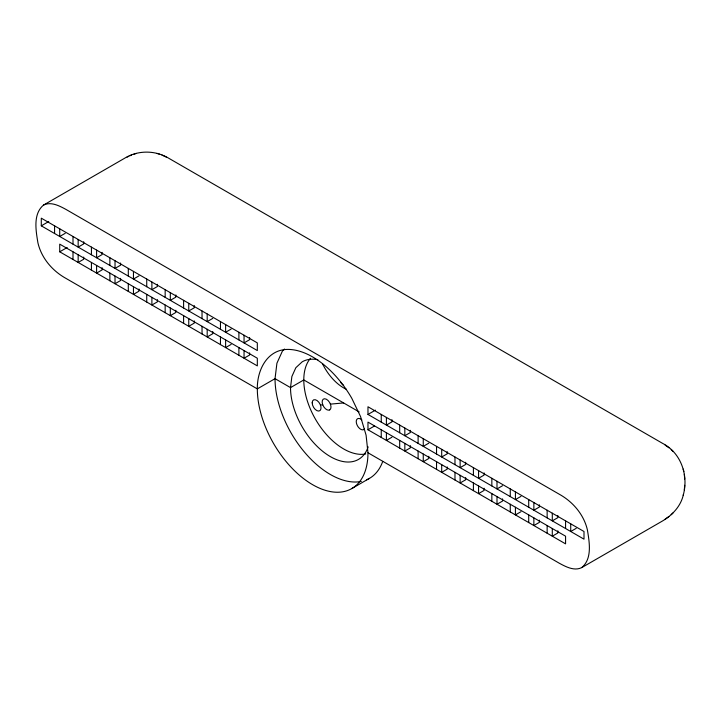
<?xml version="1.0" encoding="UTF-8"?>
<svg xmlns="http://www.w3.org/2000/svg" width="721" height="721" viewBox="0 0 721 721"><rect width="100%" height="100%" fill="white"/><g stroke="black" fill="none" stroke-linecap="round" stroke-linejoin="round"><path stroke-width="1.08" d="M683.22 495.237C688.753 475.752 681.183 452.833 662.545 443.343L169.093 158.449C155.511 150.076 137.864 149.941 124.282 158.449L43.521 205.079C32.833 214.029 35.924 230.666 37.916 242.815C41.439 258.1 52.381 270.844 65.926 278.378L257.325 388.889A78.238 45.171 60 0 0 312.653 484.71A78.238 45.171 60 0 0 367.971 452.77L559.37 563.272C565.976 566.841 574.322 571.302 581.775 567.589L662.545 520.959C672.441 515.1 680.975 506.007 683.418 494.48M684.301 489.992L684.707 485.296M671.17 514.713L673.017 512.919M284.561 349.045L282.443 351.01L276.918 363.222L275.034 378.669A78.238 45.171 60 0 0 304.415 452.049A78.238 45.171 60 0 0 361.347 481.412M665.15 519.174L669.007 516.47M581.775 567.589C592.464 558.64 589.372 542.003 587.381 529.854C583.857 514.569 572.916 501.825 559.37 494.282L65.926 209.396C59.32 205.827 50.975 201.366 43.521 205.079M41.295 225.835L257.325 350.559L257.325 342.899L41.295 218.175L41.295 225.835L48.749 221.536M65.26 233.289L59.726 236.479L59.726 228.809M59.726 251.809L257.325 365.889L257.325 358.229L59.726 244.14L59.726 251.809L67.179 247.51M138.991 275.855L133.457 279.045L133.457 271.384M212.722 318.421L207.188 321.611L207.188 313.95M231.153 329.064L225.619 332.255L225.619 324.594M231.153 344.395L225.619 347.585L225.619 339.924M367.971 414.44L584.001 539.164L584.001 531.503L367.971 406.77L367.971 414.44L375.425 410.141M367.971 429.77L565.57 543.859L565.57 536.19L367.971 422.109L367.971 429.77L374.487 426.003M391.936 437.214L386.402 440.414L386.402 432.744M428.797 443.172L423.263 446.362L423.263 438.701M351.767 488.577L369.467 478.356M502.528 485.738L496.994 488.937L496.994 481.267M520.959 496.381L515.425 499.572L515.425 491.911M520.959 511.712L515.425 514.902L515.425 507.242M576.259 528.304L570.726 531.503L570.726 523.834M127.13 157.088L128.689 156.358M129.87 155.817L131.402 155.096M134.007 154.105L136.485 153.402M320.439 405.013L322.747 404.805M330.407 404.12L343.629 402.94M156.899 153.402L159.377 154.105M166.245 157.088L161.973 155.096M359.175 411.916L303.793 379.949L290.518 387.61L275.034 378.669L257.325 388.889C257 371.63 265.815 351.515 284.984 349.541A78.238 45.171 60 0 1 351.767 398.244L360.554 416.549L366.079 435.142L367.971 452.77M669.007 447.831L665.15 445.127M671.17 449.589L673.017 451.382M683.22 469.065L683.85 471.561M684.301 474.31L684.707 479.005M565.57 520.859L565.57 528.52M557.829 515.479L557.829 517.669L552.295 520.859L552.295 513.19M557.829 530.809L557.829 532.999L552.295 536.19L552.295 528.529M547.14 510.216L547.14 517.885M547.14 525.546L547.14 533.216M539.389 504.835L539.389 507.025L533.864 510.216L533.864 502.555M539.389 520.165L539.389 522.355L533.864 525.546L533.864 517.885M528.709 499.572L528.709 507.242M528.709 514.902L528.709 522.572M510.27 488.937L510.27 496.598M510.27 504.267L510.27 511.928M502.528 498.878L502.528 501.068L496.994 504.267L496.994 496.598M491.839 478.293L491.839 485.954M491.839 493.624L491.839 501.284M484.097 472.904L484.097 475.094L478.564 478.293L478.564 470.624M484.097 488.234L484.097 490.424L478.564 493.624L478.564 485.954M473.409 467.65L473.409 475.319M473.409 482.98L473.409 490.65M465.667 462.269L465.667 464.459L460.133 467.65L460.133 459.98M465.667 477.599L465.667 479.789L460.133 482.98L460.133 475.319M454.978 457.006L454.978 464.675M454.978 472.336L454.978 480.006M447.227 451.625L447.227 453.815L441.703 457.006L441.703 449.345M447.227 466.956L447.227 469.146L441.703 472.336L441.703 464.675M436.538 446.362L436.538 454.032M436.538 461.692L436.538 469.362M428.797 456.312L428.797 458.502L423.263 461.692L423.263 454.032M418.108 435.727L418.108 443.388M418.108 451.058L418.108 458.718M410.366 430.338L410.366 432.528L404.832 435.727L404.832 428.058M410.366 445.668L410.366 447.858L404.832 451.058L404.832 443.388M399.677 425.084L399.677 432.744M399.677 440.414L399.677 448.074M391.936 419.694L391.936 421.884L386.402 425.084L386.402 417.414M381.247 414.44L381.247 422.109M381.247 429.77L381.247 437.44M249.583 337.518L249.583 339.708L244.049 342.899L244.049 335.229M249.583 352.848L249.583 355.038L244.049 358.229L244.049 350.559M238.894 332.255L238.894 339.924M238.894 347.585L238.894 355.255M220.464 321.611L220.464 329.281M220.464 336.941L220.464 344.611M212.722 331.561L212.722 333.751L207.188 336.941L207.188 329.281M202.033 310.976L202.033 318.637M202.033 326.307L202.033 333.967M194.282 305.587L194.282 307.777L188.758 310.976L188.758 303.307M194.282 320.917L194.282 323.107L188.758 326.307L188.758 318.637M183.603 300.333L183.603 307.993M183.603 315.663L183.603 323.323M175.852 294.943L175.852 297.133L170.318 300.333L170.318 292.663M175.852 310.273L175.852 312.463L170.318 315.663L170.318 307.993M165.163 289.689L165.163 297.349M165.163 305.019L165.163 312.68M157.421 284.308L157.421 286.498L151.888 289.689L151.888 282.019M157.421 299.639L157.421 301.829L151.888 305.019L151.888 297.349M146.733 279.045L146.733 286.715M146.733 294.375L146.733 302.045M138.991 288.995L138.991 291.185L133.457 294.375L133.457 286.715M128.302 268.401L128.302 276.071M128.302 283.732L128.302 291.401M120.56 263.021L120.56 265.211L115.027 268.401L115.027 260.741M120.56 278.351L120.56 280.541L115.027 283.732L115.027 276.071M109.871 257.767L109.871 265.427M109.871 273.097L109.871 280.757M102.121 252.377L102.121 254.567L96.596 257.767L96.596 250.097M102.121 267.707L102.121 269.897L96.596 273.097L96.596 265.427M91.432 247.123L91.432 254.783M91.432 262.453L91.432 270.114M83.69 241.733L83.69 243.923L78.156 247.123L78.156 239.453M83.69 257.064L83.69 259.254L78.156 262.453L78.156 254.783M73.001 236.479L73.001 244.14M73.001 251.809L73.001 259.479M54.571 225.835L54.571 233.505M382.743 461.368A78.238 45.171 60 0 1 366.592 479.798M365.745 453.96A56.328 32.517 60 0 1 315.465 419.207A56.328 32.517 60 0 1 310.508 358.274M368.161 446.894A56.328 32.517 60 0 1 324.008 452.355A56.328 32.517 60 0 1 290.518 387.61L291.879 376.488L295.853 367.701L302.189 361.825A56.328 32.517 60 0 1 317.835 359.716M343.629 385.32A6.255 3.614 60 0 1 340.501 382.013M346.332 389.277A37.871 21.864 60 0 1 322.458 363.672M364.511 428.923A6.255 3.614 60 0 1 358.463 427.301L357.553 425.958A6.255 3.614 60 0 1 356.841 419.388A6.255 3.614 60 0 1 361.825 419.883M329.704 409.889L328.794 410.168A6.255 3.614 60 0 1 322.17 402.363A6.255 3.614 60 0 1 328.091 400.534A6.255 3.614 60 0 1 329.704 409.889M312.184 402.805A6.255 3.614 60 0 0 318.817 411.06A6.255 3.614 60 0 0 318.817 402.21A6.255 3.614 60 0 0 312.184 402.805"/></g></svg>
